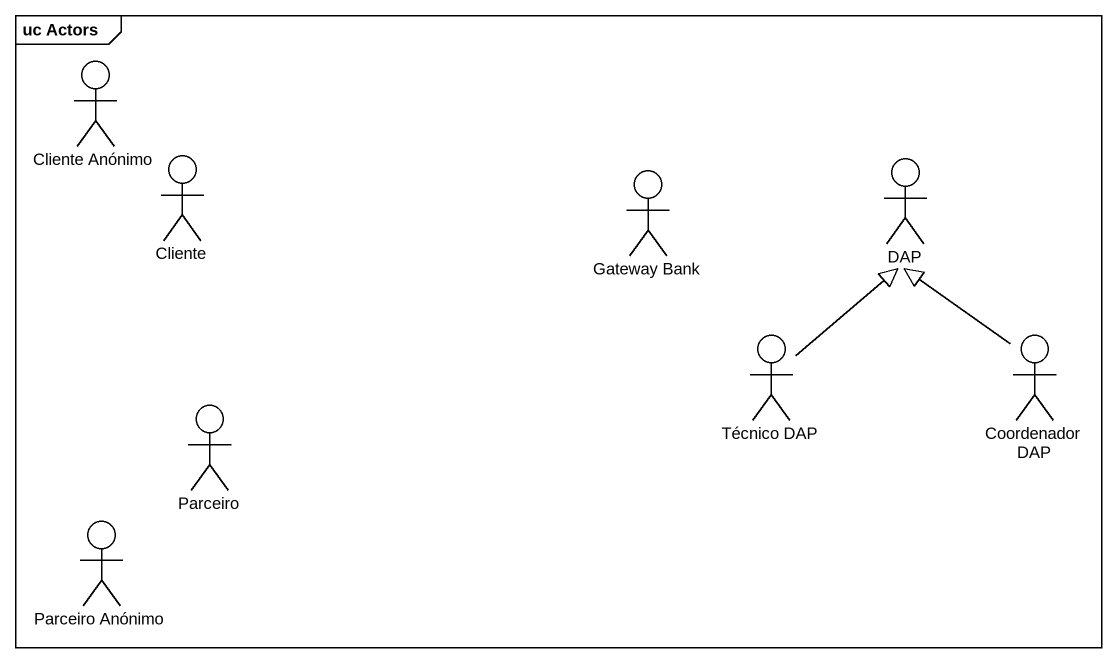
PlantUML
@startuml
mainframe uc Actors
actor "Cliente Anónimo" as Cliente_Anónimo
actor Cliente
actor "Gateway Bank" as Gateway_Bank
actor DAP
actor "Técnico DAP" as Técnico_DAP
actor "Coordenador DAP" as Coordenador_DAP
actor Parceiro
actor "Parceiro Anónimo" as Parceiro_Anónimo
Técnico_DAP -up-|> DAP
Coordenador_DAP -up-|> DAP
@enduml
